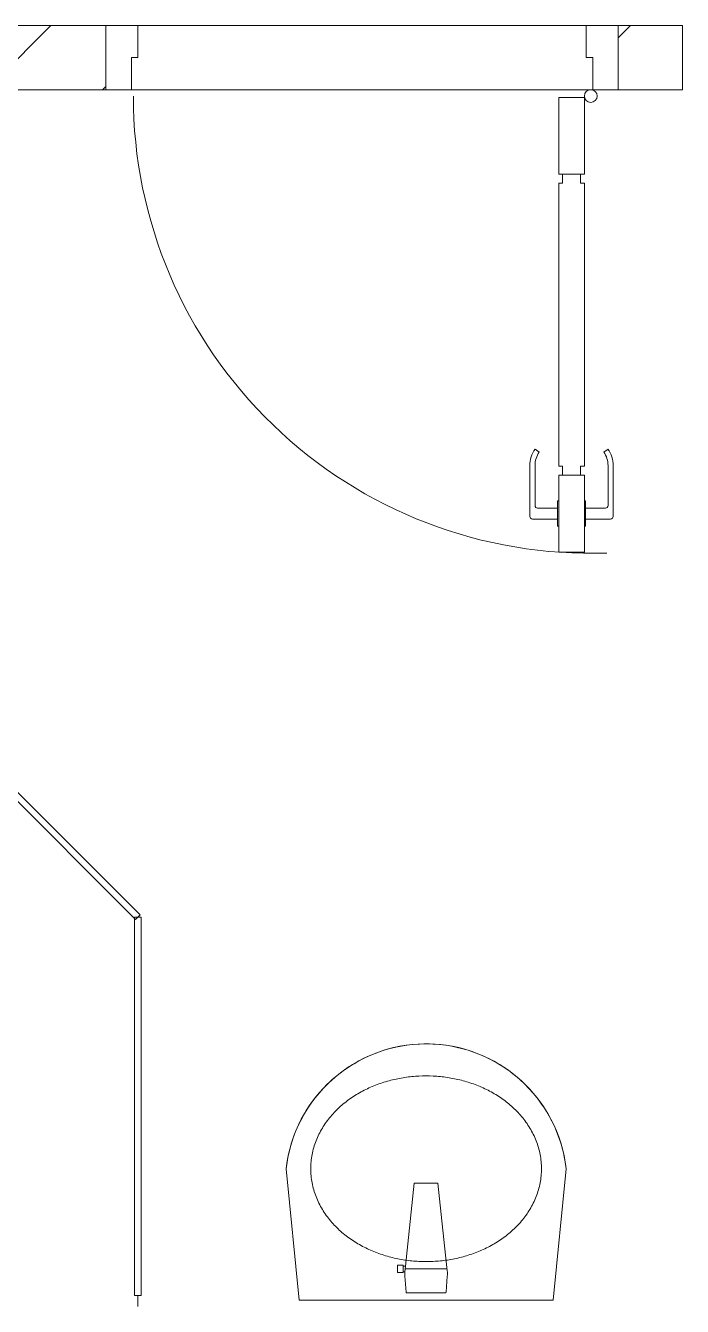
# Model space of a CAD drawing. Header units: millimetres. Extents: x 962 to 241049, y -15958 to 84407.
# Drawn here: x 176306 to 177332, y 73337 to 75337 of the extents above; entities that cross this region are included whole.
import ezdxf

# ---------------------------------------------------------------- set-up
doc = ezdxf.new("R2010")
doc.units = ezdxf.units.MM
for name, color, linetype, lineweight in [('0-1', 7, 'Continuous', 5), ('A-DETL-GENF-1', 9, 'Continuous', 9), ('A-DOOR-1', 254, 'Continuous', 9), ('A-DOOR-2', 9, 'Continuous', 9), ('A-FLOR-2', 9, 'Continuous', 9), ('A-GLAZ-CURT-1', 254, 'Continuous', 9), ('A-GLAZ-CURT-2', 9, 'Continuous', 9), ('A-WALL-1', 253, 'Continuous', 18), ('A-WALL-2', 9, 'Continuous', 9), ('A-WALL-PATT-1', 10, 'Continuous', 9), ('P-SANR-FIXT-1', 254, 'Continuous', 9)]:
    doc.layers.add(name, color=color, linetype=linetype, lineweight=lineweight)

# ---------------------------------------------------------------- blocks, each defined once
blk = doc.blocks.new('DOOR_CW_01 CANH MO-PANEL KINH - DIG_02-800x2200-CỬA NHÔM KÍNH-400864-TKCS_MB TẦNG 1')
at = {"layer": 'A-DETL-GENF-1'}
for p, q in [((-347, 772), (-307, 772)), ((-347, 652), (-347, 772)), ((-307, 772), (-307, 652)), ((-349, 720.5), (-388, 720.5)), ((-349, 731.8), (-347, 731.8)), ((-349, 692.2), (-349, 731.8)), ((-347, 692.2), (-347, 731.8)), ((-307, 692.2), (-307, 731.8)), ((-305, 731.8), (-307, 731.8)), ((-305, 692.2), (-305, 731.8)), ((-305, 720.5), (-266, 720.5)), ((-392, 637), (-392, 716.5)), ((-349, 703.5), (-380, 703.5)), ((-305, 703.5), (-274, 703.5)), ((-262, 637), (-262, 716.5)), ((-384, 699.5), (-384, 637)), ((-347, 692.2), (-349, 692.2)), ((-307, 692.2), (-305, 692.2)), ((-270, 699.5), (-270, 637)), ((-307, 652), (-347, 652)), ((-313, 652), (-341, 652)), ((-341, 652), (-341, 638)), ((-313, 638), (-313, 652)), ((-347, 638), (-341, 638)), ((-347, 638), (-347, 196)), ((-307, 638), (-313, 638)), ((-307, 196), (-307, 638)), ((-383.9, 611.2), (-377.3, 615.8)), ((-270.1, 611.2), (-276.7, 615.8)), ((-347, 196), (-341, 196)), ((-307, 182), (-347, 182)), ((-347, 182), (-347, 62)), ((-341, 196), (-341, 182)), ((-341, 182), (-313, 182)), ((-307, 196), (-313, 196)), ((-313, 182), (-313, 196)), ((-307, 62), (-307, 182)), ((-347, 62), (-307, 62))]:
    blk.add_line(p, q, dxfattribs=at)
blk.add_circle((-357, 60), 10, dxfattribs=at)
for centre, radius, start, end in [((-357, 60), 714, 360, 92), ((-388, 716.5), 4, 90, 180), ((-266, 716.5), 4, 0, 90), ((-380, 699.5), 4, 90, 180), ((-274, 699.5), 4, 0, 90), ((-347, 637), 45, 180, 215), ((-347, 637), 37, 180, 215), ((-307, 637), 37, 325, 0), ((-307, 637), 45, 325, 0)]:
    blk.add_arc(centre, radius, start, end, dxfattribs=at)
at = {"layer": 'A-DOOR-2'}
for p, q in [((-360, 50), (-400, 50)), ((-400, 50), (-400, -50)), ((-360, 0), (-360, 50)), ((-357, 50), (-332, 50)), ((400, 50), (360, 50)), ((360, 50), (360, 0)), ((400, -50), (400, 50)), ((-350, 0), (-360, 0)), ((-350, -50), (-350, 0)), ((360, 0), (350, 0)), ((350, 0), (350, -50)), ((-400, -50), (-350, -50)), ((350, -50), (400, -50))]:
    blk.add_line(p, q, dxfattribs=at)
blk = doc.blocks.new('bonruatreo - Chậu rửa-348246-TKCS_MB TẦNG 1')
at = {"layer": 'P-SANR-FIXT-1'}
for p, q in [((-218.6, 205), (-198.4, 0)), ((198.4, 0), (218.6, 205)), ((-18.5, 182.5), (-32.2, 52.9)), ((18.5, 182.5), (-18.5, 182.5)), ((33, 45.4), (18.5, 182.5)), ((-35.6, 54.2), (-44.7, 54.2)), ((-44.7, 54.2), (-44.7, 42.8)), ((-44.7, 42.8), (-35.6, 42.8)), ((-35.6, 52.9), (-35.6, 54.2)), ((-32.2, 52.9), (-35.6, 52.9)), ((-35.6, 44.2), (-35.6, 52.9)), ((-35.6, 42.8), (-35.6, 44.2)), ((-35.6, 44.2), (-33.1, 44.2)), ((-32.2, 52.9), (-33.1, 44.2)), ((32.7, 48.5), (-32.7, 48.5)), ((-33, 37.3), (-31.4, 12.2)), ((31.4, 12.2), (33, 37.3)), ((-198.4, 0), (198.4, 0)), ((165, 0), (-165, 0)), ((-30.2, 11), (30.2, 11))]:
    blk.add_line(p, q, dxfattribs=at)
at = {"layer": 'P-SANR-FIXT-1', "flags": 128}
blk.add_lwpolyline([(-218.6, 205), (-217.4, 213.7), (-215.9, 222.4), (-214, 231), (-211.8, 239.5), (-209.3, 247.9), (-206.4, 256.2), (-203.2, 264.4), (-199.6, 272.5), (-195.8, 280.4), (-191.6, 288.1), (-187.1, 295.7), (-182.3, 303.1), (-177.3, 310.3), (-171.9, 317.3), (-166.3, 324.1), (-160.4, 330.6), (-154.2, 336.9), (-147.8, 342.9), (-141.2, 348.7), (-134.3, 354.2), (-127.3, 359.4), (-120, 364.4), (-112.5, 369), (-104.9, 373.4), (-97.1, 377.4), (-89.1, 381.2), (-81, 384.6), (-72.7, 387.6), (-64.4, 390.4), (-55.9, 392.8), (-47.3, 394.8), (-38.7, 396.6), (-30, 397.9), (-21.3, 399), (-12.5, 399.6), (-3.7, 400), (5.1, 399.9), (13.9, 399.6), (22.6, 398.8), (31.4, 397.8), (40.1, 396.3), (48.7, 394.5), (57.2, 392.4), (65.7, 390), (74, 387.2), (82.2, 384.1), (90.3, 380.6), (98.3, 376.8), (106.1, 372.7), (113.7, 368.3), (121.1, 363.6), (128.4, 358.7), (135.4, 353.4), (142.2, 347.8), (148.8, 342), (155.2, 335.9), (161.3, 329.6), (167.2, 323), (172.8, 316.2), (178.1, 309.2), (183.1, 302), (187.8, 294.6), (192.2, 287), (196.4, 279.2), (200.2, 271.3), (203.7, 263.2), (206.8, 255), (209.7, 246.6), (212.2, 238.2), (214.3, 229.7), (216.1, 221.1), (217.6, 212.4), (218.6, 205)], dxfattribs=at)
at = {"layer": 'P-SANR-FIXT-1'}
for centre, radius, start, end in [((0, 180), 220, 6.525, 173.475), ((5.5, 41.4), 38.7, 175.8543, 186.034), ((-5.5, 41.4), 38.7, 353.966, 6.034), ((-30.1, 12.3), 1.3, 183.5997, 268.7722), ((30.1, 12.3), 1.3, 271.2278, 356.4003)]:
    blk.add_arc(centre, radius, start, end, dxfattribs=at)
for points in [[(-180, 205), (-180, 212.4), (-178.6, 227.3), (-172.4, 248.8), (-162.5, 268.9), (-149.4, 287), (-133.8, 303), (-116.1, 316.6), (-96.9, 327.9), (-76.5, 336.8), (-55.2, 343.5), (-33.3, 347.9), (-11.2, 350.1), (11.1, 350.1), (33.3, 347.9), (55.2, 343.5), (76.5, 336.8), (96.9, 327.9), (116.1, 316.6), (133.8, 302.9), (149.5, 287), (162.5, 268.8), (172.4, 248.8), (178.6, 227.3), (180, 212.4), (180, 205)], [(180, 205), (180, 197.6), (178.6, 182.7), (172.4, 161.2), (162.5, 141.2), (149.5, 123), (133.8, 107.1), (116.1, 93.4), (96.9, 82.1), (76.5, 73.2), (55.2, 66.5), (33.3, 62.1), (11.1, 59.9), (-11.2, 59.9), (-33.3, 62.1), (-55.2, 66.5), (-76.5, 73.2), (-96.9, 82.1), (-116.1, 93.4), (-133.8, 107), (-149.4, 123), (-162.5, 141.1), (-172.4, 161.2), (-178.6, 182.7), (-180, 197.6), (-180, 205)]]:
    blk.add_open_spline(points, degree=3, dxfattribs=at)
blk = doc.blocks.new('System Panel - Glazed-850632-TKCS_MB TẦNG 1')
at = {"layer": 'A-GLAZ-CURT-2'}
for p, q in [((295.3, 5), (-295.3, 5)), ((-295.3, 5), (-295.3, -5)), ((295.3, -5), (295.3, 5)), ((-295.3, -5), (295.3, -5))]:
    blk.add_line(p, q, dxfattribs=at)
blk = doc.blocks.new('System Panel - Glazed-850633-TKCS_MB TẦNG 1')
at = {"layer": 'A-GLAZ-CURT-2'}
for p, q in [((316.6, 5), (-316.6, 5)), ((-316.6, 5), (-316.6, -5)), ((316.6, -5), (316.6, 5)), ((-316.6, -5), (316.6, -5))]:
    blk.add_line(p, q, dxfattribs=at)
blk = doc.blocks.new('NCV_TKTC_TANG 1_rvt-1-TKCS_MB TẦNG 1')
at = {"layer": 'A-WALL-PATT-1'}
h = blk.add_hatch(dxfattribs=at)
h.set_pattern_fill('FP_1', color=256, style=0, pattern_type=2)
h.set_pattern_definition([(45, (0, 0), (-90.50967, 90.50967), [])])
h.paths.add_polyline_path([(114152.6, 75236.9), (114152.6, 75336.9), (114052.6, 75336.9), (114052.6, 75236.9), (114148.4, 75236.9)])
h.paths.add_polyline_path([(113252.6, 75236.9), (113252.6, 75336.9), (112352.6, 75336.9), (112352.6, 75236.9), (112536.3, 75236.9)])
at = {"layer": 'A-FLOR-2'}
blk.add_line((113302.6, 73353.9), (113302.6, 73336.9), dxfattribs=at)
at = {"layer": 'A-WALL-1'}
for p, q in [((113252.6, 75336.9), (112352.6, 75336.9)), ((113252.6, 75236.9), (113252.6, 75336.9)), ((114152.6, 75336.9), (114052.6, 75336.9)), ((114052.6, 75336.9), (114052.6, 75236.9)), ((114152.6, 75236.9), (114152.6, 75336.9)), ((112352.6, 75236.9), (113252.6, 75236.9)), ((114052.6, 75236.9), (114152.6, 75236.9))]:
    blk.add_line(p, q, dxfattribs=at)
at = {"layer": 'A-WALL-2'}
for p, q in [((113302.6, 75336.9), (114002.6, 75336.9)), ((114012.6, 75236.9), (113292.6, 75236.9))]:
    blk.add_line(p, q, dxfattribs=at)
at = {"layer": 'A-DOOR-1', "rotation": 180}
blk.add_blockref('DOOR_CW_01 CANH MO-PANEL KINH - DIG_02-800x2200-CỬA NHÔM KÍNH-400864-TKCS_MB TẦNG 1', (113652.6, 75286.9), dxfattribs=at)
at = {"layer": 'A-GLAZ-CURT-1'}
for name, p, rotation in [('System Panel - Glazed-850633-TKCS_MB TẦNG 1', (113078.7, 74168.5), 135.0000000000011), ('System Panel - Glazed-850632-TKCS_MB TẦNG 1', (113302.6, 73649.3), 90.00000000000081)]:
    blk.add_blockref(name, p, dxfattribs=dict(at, rotation=rotation))
at = {"layer": 'P-SANR-FIXT-1'}
blk.add_blockref('bonruatreo - Chậu rửa-348246-TKCS_MB TẦNG 1', (113752.6, 73346.9), dxfattribs=at)

msp = doc.modelspace()

# ---------------------------------------------------------------- block references
at = {"layer": '0-1'}
msp.add_blockref('NCV_TKTC_TANG 1_rvt-1-TKCS_MB TẦNG 1', (63179, 0), dxfattribs=at)

doc.saveas('drawing.dxf')
